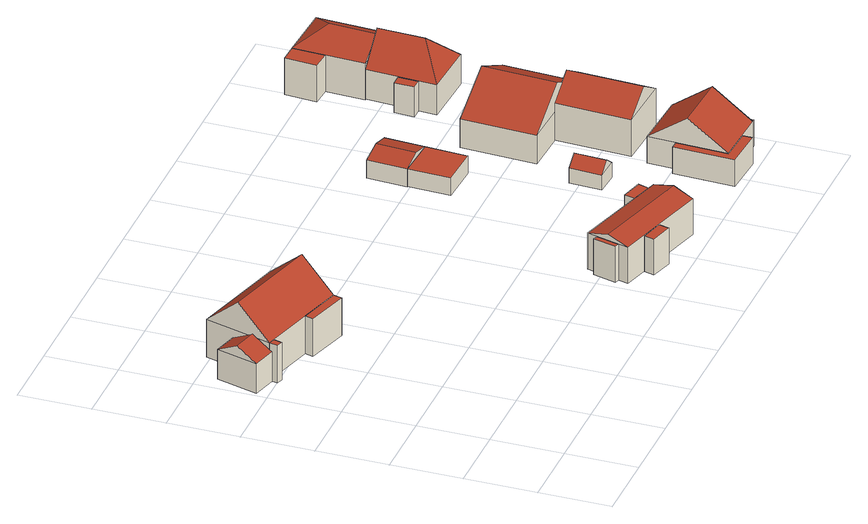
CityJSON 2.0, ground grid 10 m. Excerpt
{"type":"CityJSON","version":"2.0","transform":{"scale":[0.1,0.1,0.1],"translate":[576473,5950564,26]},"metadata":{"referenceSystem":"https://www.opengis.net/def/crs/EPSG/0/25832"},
"CityObjects":{
"building1":{"type":"Building","attributes":{"Gemeindeschluessel":"02000000","function":"31001_1010"},"children":["building1-1","building1-2","building1-3","building1-4"]},
"building1-1":{"type":"BuildingPart","attributes":{"roofType":"1000","measuredHeight":5.57,"storeysAboveGround":1},"parents":["building1"],"geometry":[{"type":"Solid","lod":"2","boundaries":[[[[0,1,2,3]],[[4,5,1,0]],[[6,7,5,4]],[[3,2,7,6]],[[4,0,3,6]],[[1,5,7,2]]]],"semantics":{"surfaces":[{"type":"WallSurface"},{"type":"RoofSurface","Flaechenneigung":"90","Flaechenrichtung":"0","Flaechengroesse":"7.68665094033686"},{"type":"GroundSurface"}],"values":[[0,0,0,0,1,2]]}}]},
"building1-2":{"type":"BuildingPart","attributes":{"roofType":"3100","measuredHeight":9.92,"storeysAboveGround":1},"parents":["building1"],"geometry":[{"type":"Solid","lod":"2","boundaries":[[[[8,9,10,11]],[[0,1,9,8]],[[12,13,1,0]],[[11,10,13,12]],[[8,14,0]],[[12,15,11]],[[11,15,14,8]],[[0,14,15,12]],[[9,1,13,10]]]],"semantics":{"surfaces":[{"type":"WallSurface"},{"type":"RoofSurface","Flaechenneigung":"48.4120249439181","Flaechenrichtung":"15.4486247744899","Flaechengroesse":"92.1738262181783"},{"type":"RoofSurface","Flaechenneigung":"48.4121087593164","Flaechenrichtung":"195.445493548316","Flaechengroesse":"92.2032568043918"},{"type":"GroundSurface"}],"values":[[0,0,0,0,0,0,1,2,3]]}}]},
"building1-3":{"type":"BuildingPart","attributes":{"roofType":"1000","measuredHeight":5.57,"storeysAboveGround":1},"parents":["building1"],"geometry":[{"type":"Solid","lod":"2","boundaries":[[[[16,17,18,19]],[[20,21,17,16]],[[12,13,21,20]],[[19,18,13,12]],[[20,16,19,12]],[[17,21,13,18]]]],"semantics":{"surfaces":[{"type":"WallSurface"},{"type":"RoofSurface","Flaechenneigung":"90","Flaechenrichtung":"0","Flaechengroesse":"1.119221270876"},{"type":"GroundSurface"}],"values":[[0,0,0,0,1,2]]}}]},
"building1-4":{"type":"BuildingPart","attributes":{"roofType":"3100","measuredHeight":6.02,"storeysAboveGround":1},"parents":["building1"],"geometry":[{"type":"Solid","lod":"2","boundaries":[[[[22,23,24,25]],[[26,27,23,22]],[[28,29,27,26]],[[25,24,29,28]],[[22,30,26]],[[28,31,25]],[[25,31,30,22]],[[26,30,31,28]],[[23,27,29,24]]]],"semantics":{"surfaces":[{"type":"WallSurface"},{"type":"RoofSurface","Flaechenneigung":"61.3140231669207","Flaechenrichtung":"195.445800988637","Flaechengroesse":"12.1114406934132"},{"type":"RoofSurface","Flaechenneigung":"61.3165508325707","Flaechenrichtung":"15.4476543662064","Flaechengroesse":"12.129373435168"},{"type":"GroundSurface"}],"values":[[0,0,0,0,0,0,1,2,3]]}}]},
"building2":{"type":"Building","attributes":{"Gemeindeschluessel":"02000000","function":"31001_1010"},"children":["building2-1","building2-2","building2-3","building2-4"]},
"building2-1":{"type":"BuildingPart","attributes":{"roofType":"3100","measuredHeight":6.24,"storeysAboveGround":2},"parents":["building2"],"geometry":[{"type":"Solid","lod":"2","boundaries":[[[[32,33,34,35]],[[36,37,33,32]],[[38,39,37,36]],[[35,34,39,38]],[[32,40,36]],[[38,41,35]],[[35,41,40,32]],[[36,40,41,38]],[[33,37,39,34]]]],"semantics":{"surfaces":[{"type":"WallSurface"},{"type":"RoofSurface","Flaechenneigung":"73.8396337643871","Flaechenrichtung":"15.4380965717196","Flaechengroesse":"46.3315653790105"},{"type":"RoofSurface","Flaechenneigung":"73.8395468315476","Flaechenrichtung":"195.425888968202","Flaechengroesse":"46.3371654723424"},{"type":"GroundSurface"}],"values":[[0,0,0,0,0,0,1,2,3]]}}]},
"building2-2":{"type":"BuildingPart","attributes":{"roofType":"1000","measuredHeight":5.35,"storeysAboveGround":2},"parents":["building2"],"geometry":[{"type":"Solid","lod":"2","boundaries":[[[[42,43,44,45]],[[46,47,43,42]],[[48,49,47,46]],[[45,44,49,48]],[[46,42,45,48]],[[43,47,49,44]]]],"semantics":{"surfaces":[{"type":"WallSurface"},{"type":"RoofSurface","Flaechenneigung":"90","Flaechenrichtung":"0","Flaechengroesse":"4.95144623875389"},{"type":"GroundSurface"}],"values":[[0,0,0,0,1,2]]}}]},
"building2-3":{"type":"BuildingPart","attributes":{"roofType":"1000","measuredHeight":5.35,"storeysAboveGround":2},"parents":["building2"],"geometry":[{"type":"Solid","lod":"2","boundaries":[[[[50,51,52,53]],[[54,55,51,50]],[[56,57,55,54]],[[53,52,57,56]],[[54,50,53,56]],[[51,55,57,52]]]],"semantics":{"surfaces":[{"type":"WallSurface"},{"type":"RoofSurface","Flaechenneigung":"90","Flaechenrichtung":"0","Flaechengroesse":"2.34580090538722"},{"type":"GroundSurface"}],"values":[[0,0,0,0,1,2]]}}]},
"building2-4":{"type":"BuildingPart","attributes":{"roofType":"1000","measuredHeight":5.35,"storeysAboveGround":2},"parents":["building2"],"geometry":[{"type":"Solid","lod":"2","boundaries":[[[[58,59,60,61]],[[62,63,59,58]],[[64,65,63,62]],[[61,60,65,64]],[[62,58,61,64]],[[59,63,65,60]]]],"semantics":{"surfaces":[{"type":"WallSurface"},{"type":"RoofSurface","Flaechenneigung":"90","Flaechenrichtung":"0","Flaechengroesse":"4.86817921025865"},{"type":"GroundSurface"}],"values":[[0,0,0,0,1,2]]}}]},
"building3":{"type":"Building","attributes":{"Gemeindeschluessel":"02000000","function":"31001_2463","roofType":"1000","measuredHeight":2.56,"storeysAboveGround":1},"geometry":[{"type":"Solid","lod":"2","boundaries":[[[[66,67,68,69]],[[70,71,67,66]],[[72,73,71,70]],[[69,68,73,72]],[[70,66,69,72]],[[67,71,73,68]]]],"semantics":{"surfaces":[{"type":"WallSurface"},{"type":"RoofSurface","Flaechenneigung":"90","Flaechenrichtung":"0","Flaechengroesse":"33.9886240023475"},{"type":"GroundSurface"}],"values":[[0,0,0,0,1,2]]}}]},
"building4":{"type":"Building","attributes":{"Gemeindeschluessel":"02000000","function":"31001_1000","roofType":"3100","measuredHeight":3.48,"storeysAboveGround":1},"geometry":[{"type":"Solid","lod":"2","boundaries":[[[[74,75,76,77]],[[78,79,75,74]],[[80,81,79,78]],[[77,76,81,80]],[[74,82,78]],[[80,83,77]],[[77,83,82,74]],[[78,82,83,80]],[[75,79,81,76]]]],"semantics":{"surfaces":[{"type":"WallSurface"},{"type":"RoofSurface","Flaechenneigung":"51.403625690336","Flaechenrichtung":"92.9152057204721","Flaechengroesse":"9.73302755700666"},{"type":"RoofSurface","Flaechenneigung":"51.4042094508633","Flaechenrichtung":"272.927776543059","Flaechengroesse":"9.7331363999954"},{"type":"GroundSurface"}],"values":[[0,0,0,0,0,0,1,2,3]]}}]},
"building5":{"type":"Building","attributes":{"Gemeindeschluessel":"02000000","function":"31001_1100","roofType":"3100","measuredHeight":3.57,"storeysAboveGround":1},"geometry":[{"type":"Solid","lod":"2","boundaries":[[[[66,84,85,86]],[[69,87,84,66]],[[88,89,87,69]],[[86,85,89,88]],[[66,90,69]],[[88,91,86]],[[86,91,90,66]],[[69,90,91,88]],[[84,87,89,85]]]],"semantics":{"surfaces":[{"type":"WallSurface"},{"type":"RoofSurface","Flaechenneigung":"74.3409008445142","Flaechenrichtung":"92.6765178183886","Flaechengroesse":"16.942844938089"},{"type":"RoofSurface","Flaechenneigung":"74.3406341007016","Flaechenrichtung":"272.681356280793","Flaechengroesse":"16.9444160173543"},{"type":"GroundSurface"}],"values":[[0,0,0,0,0,0,1,2,3]]}}]},
"building6":{"type":"Building","attributes":{"Gemeindeschluessel":"02000000","function":"31001_1100"},"children":["building6-1","building6-2","building6-3"]},
"building6-1":{"type":"BuildingPart","attributes":{"roofType":"3100","measuredHeight":7.9,"storeysAboveGround":1},"parents":["building6"],"geometry":[{"type":"Solid","lod":"2","boundaries":[[[[92,93,94,95]],[[96,97,93,92]],[[98,99,97,96]],[[95,94,99,98]],[[92,100,96]],[[98,101,95]],[[95,101,100,92]],[[96,100,101,98]],[[93,97,99,94]]]],"semantics":{"surfaces":[{"type":"WallSurface"},{"type":"RoofSurface","Flaechenneigung":"54.1736728909168","Flaechenrichtung":"182.18763888653","Flaechengroesse":"56.738609790928"},{"type":"RoofSurface","Flaechenneigung":"54.1729152329816","Flaechenrichtung":"2.509559573807","Flaechengroesse":"56.7339540056107"},{"type":"GroundSurface"}],"values":[[0,0,0,0,0,0,1,2,3]]}}]},
"building6-2":{"type":"BuildingPart","attributes":{"roofType":"1000","measuredHeight":3.9,"storeysAboveGround":1},"parents":["building6"],"geometry":[{"type":"Solid","lod":"2","boundaries":[[[[102,103,104,105]],[[106,107,103,102]],[[95,94,107,106]],[[105,104,94,95]],[[106,102,105,95]],[[103,107,94,104]]]],"semantics":{"surfaces":[{"type":"WallSurface"},{"type":"RoofSurface","Flaechenneigung":"90","Flaechenrichtung":"0","Flaechengroesse":"2.99172479738265"},{"type":"GroundSurface"}],"values":[[0,0,0,0,1,2]]}}]},
"building6-3":{"type":"BuildingPart","attributes":{"roofType":"1000","measuredHeight":3.9,"storeysAboveGround":1},"parents":["building6"],"geometry":[{"type":"Solid","lod":"2","boundaries":[[[[108,109,110,111]],[[112,113,109,108]],[[114,115,113,112]],[[116,117,115,114]],[[92,93,117,116]],[[111,110,93,92]],[[116,114,112,108,111,92]],[[109,113,115,117,93,110]]]],"semantics":{"surfaces":[{"type":"WallSurface"},{"type":"RoofSurface","Flaechenneigung":"90","Flaechenrichtung":"0","Flaechengroesse":"17.0385944316408"},{"type":"GroundSurface"}],"values":[[0,0,0,0,0,0,1,2]]}}]},
"building7":{"type":"Building","attributes":{"Gemeindeschluessel":"02000000","function":"31001_1010","roofType":"3100","measuredHeight":8.03,"storeysAboveGround":2},"address":[{"country":"Germany","locality":"Hamburg","thoroughfareNumber":"23","thoroughfareName":"Mühlenbrook","postcode":"22397"}],"geometry":[{"type":"Solid","lod":"2","boundaries":[[[[118,119,120,121]],[[122,123,119,118]],[[124,125,123,122]],[[121,120,125,124]],[[118,126,122]],[[124,127,121]],[[121,127,126,118]],[[122,126,127,124]],[[119,123,125,120]]]],"semantics":{"surfaces":[{"type":"WallSurface"},{"type":"RoofSurface","Flaechenneigung":"57.385956769079","Flaechenrichtung":"272.684706453978","Flaechengroesse":"50.5935119078451"},{"type":"RoofSurface","Flaechenneigung":"57.3859986741829","Flaechenrichtung":"92.7036707376949","Flaechengroesse":"50.5942935960266"},{"type":"GroundSurface"}],"values":[[0,0,0,0,0,0,1,2,3]]}}]},
"building8":{"type":"Building","attributes":{"Gemeindeschluessel":"02000000","function":"31001_1010","roofType":"3100","measuredHeight":8.05,"storeysAboveGround":2},"address":[{"country":"Germany","locality":"Hamburg","thoroughfareNumber":"25","thoroughfareName":"Mühlenbrook","postcode":"22397"}],"geometry":[{"type":"Solid","lod":"2","boundaries":[[[[128,129,130,131]],[[132,133,129,128]],[[134,135,133,132]],[[131,130,135,134]],[[128,136,132]],[[134,137,131]],[[131,137,136,128]],[[132,136,137,134]],[[129,133,135,130]]]],"semantics":{"surfaces":[{"type":"WallSurface"},{"type":"RoofSurface","Flaechenneigung":"61.243997810625","Flaechenrichtung":"272.7018320641","Flaechengroesse":"84.0927380929277"},{"type":"RoofSurface","Flaechenneigung":"61.24392649058","Flaechenrichtung":"92.7144885815321","Flaechengroesse":"84.04118406147"},{"type":"GroundSurface"}],"values":[[0,0,0,0,0,0,1,2,3]]}}]},
"building9":{"type":"Building","attributes":{"Gemeindeschluessel":"02000000","function":"31001_1010"},"children":["building9-1","building9-2"]},
"building9-1":{"type":"BuildingPart","attributes":{"roofType":"5000","measuredHeight":8.39,"storeysAboveGround":2},"parents":["building9"],"geometry":[{"type":"Solid","lod":"2","boundaries":[[[[138,139,140,141]],[[142,143,139,138]],[[144,145,143,142]],[[141,140,145,144]],[[138,146,142]],[[144,147,141]],[[141,147,146,138]],[[142,146,147,144]],[[139,143,145,140]]]],"semantics":{"surfaces":[{"type":"WallSurface"},{"type":"RoofSurface","Flaechenneigung":"39.5129521256022","Flaechenrichtung":"182.68265603761","Flaechengroesse":"20.2152956256553"},{"type":"RoofSurface","Flaechenneigung":"45.5979541973485","Flaechenrichtung":"92.7079874170367","Flaechengroesse":"45.8603506660243"},{"type":"RoofSurface","Flaechenneigung":"45.5977444167486","Flaechenrichtung":"272.820056907938","Flaechengroesse":"45.853436811584"},{"type":"GroundSurface"}],"values":[[0,0,0,0,1,0,2,3,4]]}}]},
"building9-2":{"type":"BuildingPart","attributes":{"roofType":"1000","measuredHeight":4.49,"storeysAboveGround":2},"parents":["building9"],"geometry":[{"type":"Solid","lod":"2","boundaries":[[[[148,149,150,151]],[[152,153,149,148]],[[154,155,153,152]],[[151,150,155,154]],[[152,148,151,154]],[[149,153,155,150]]]],"semantics":{"surfaces":[{"type":"WallSurface"},{"type":"RoofSurface","Flaechenneigung":"90","Flaechenrichtung":"0","Flaechengroesse":"4.27068057449636"},{"type":"GroundSurface"}],"values":[[0,0,0,0,1,2]]}}]},
"building10":{"type":"Building","attributes":{"Gemeindeschluessel":"02000000","function":"31001_1010"},"children":["building10-1","building10-2"]},
"building10-1":{"type":"BuildingPart","attributes":{"roofType":"5000","measuredHeight":7.56,"storeysAboveGround":2},"parents":["building10"],"geometry":[{"type":"Solid","lod":"2","boundaries":[[[[156,157,158,159]],[[160,161,157,156]],[[162,163,161,160]],[[159,158,163,162]],[[156,164,160]],[[162,165,159]],[[159,165,164,156]],[[160,164,165,162]],[[157,161,163,158]]]],"semantics":{"surfaces":[{"type":"WallSurface"},{"type":"RoofSurface","Flaechenneigung":"58.7999417925614","Flaechenrichtung":"2.67663277552227","Flaechengroesse":"16.343275167715"},{"type":"RoofSurface","Flaechenneigung":"61.8773407561351","Flaechenrichtung":"272.670290075334","Flaechengroesse":"36.9572184636629"},{"type":"RoofSurface","Flaechenneigung":"61.8774372082592","Flaechenrichtung":"92.6776255563808","Flaechengroesse":"36.9534697970101"},{"type":"GroundSurface"}],"values":[[0,0,0,0,1,0,2,3,4]]}}]},
"building10-2":{"type":"BuildingPart","attributes":{"roofType":"1000","measuredHeight":5.43,"storeysAboveGround":2},"parents":["building10"],"geometry":[{"type":"Solid","lod":"2","boundaries":[[[[166,167,168,169]],[[170,171,167,166]],[[156,157,171,170]],[[169,168,157,156]],[[170,166,169,156]],[[167,171,157,168]]]],"semantics":{"surfaces":[{"type":"WallSurface"},{"type":"RoofSurface","Flaechenneigung":"90","Flaechenrichtung":"0","Flaechengroesse":"12.1565475225173"},{"type":"GroundSurface"}],"values":[[0,0,0,0,1,2]]}}]}
},
"vertices":[
[178,374,61],[178,374,5],[118,391,5],[118,391,61],[175,362,61],[175,362,5],[115,379,61],[115,379,5],
[204,469,61],[204,469,5],[68,506,5],[68,506,61],[42,412,61],[42,412,5],[191,421,104],[55,459,104],
[48,397,61],[48,397,5],[51,409,5],[51,409,61],[39,400,61],[39,400,5],
[7,417,49],[7,417,5],[41,408,5],[41,408,49],[23,475,49],[23,475,5],[57,466,49],[57,466,5],[15,446,65],[49,437,65],
[552,77,70],[552,77,17],[413,116,17],[413,116,70],[536,18,70],[536,18,17],[397,56,70],[397,56,17],[544,47,79],[405,86,79],
[459,23,70],[459,23,17],[463,38,17],[463,38,70],[427,32,70],[427,32,17],[431,46,70],[431,46,17],
[394,72,70],[394,72,17],[401,70,17],[401,70,70],[402,104,70],[402,104,17],[409,102,70],[409,102,17],
[516,103,70],[516,103,17],[512,88,17],[512,88,70],[546,95,70],[546,95,17],[542,80,70],[542,80,17],
[585,396,41],[585,396,15],[527,399,15],[527,399,41],[582,337,41],[582,337,15],[525,340,41],[525,340,15],
[631,161,39],[631,161,17],[634,207,17],[634,207,39],[598,163,39],[598,163,17],[600,208,39],[600,208,17],[615,162,52],[617,207,52],
[585,396,14],[588,452,14],[588,452,41],[527,399,14],[530,455,41],[530,455,14],[556,397,49],[559,453,49],
[675,20,56],[675,20,17],[758,17,17],[758,17,56],[679,131,56],[679,131,17],[762,127,56],[762,127,17],[677,76,96],[760,72,96],
[765,86,56],[765,86,17],[761,86,17],[761,86,56],[763,17,56],[763,17,17],
[722,4,56],[722,4,17],[722,18,17],[722,18,56],[663,7,56],[663,7,17],[666,92,56],[666,92,17],[678,92,56],[678,92,17],
[693,261,71],[693,261,16],[688,155,16],[688,155,71],[774,257,71],[774,257,16],[769,151,71],[769,151,16],[734,259,97],[729,153,97],
[638,368,57],[638,368,15],[633,263,15],[633,263,57],[779,361,57],[779,361,15],[774,257,57],[774,257,15],[708,364,96],[703,260,96],
[782,418,59],[782,418,15],[786,517,15],[786,517,59],[702,422,59],[702,422,15],[707,520,59],[707,520,15],[743,452,99],[746,518,99],
[688,447,59],[688,447,15],[703,447,15],[703,447,59],[689,475,59],[689,475,15],[704,475,59],[704,475,15],
[711,620,68],[711,620,14],[707,520,14],[707,520,68],[791,616,68],[791,616,14],[786,517,68],[786,517,14],[749,583,90],[746,518,90],
[682,576,68],[682,576,14],[709,574,14],[709,574,68],[685,621,68],[685,621,14]
]}
